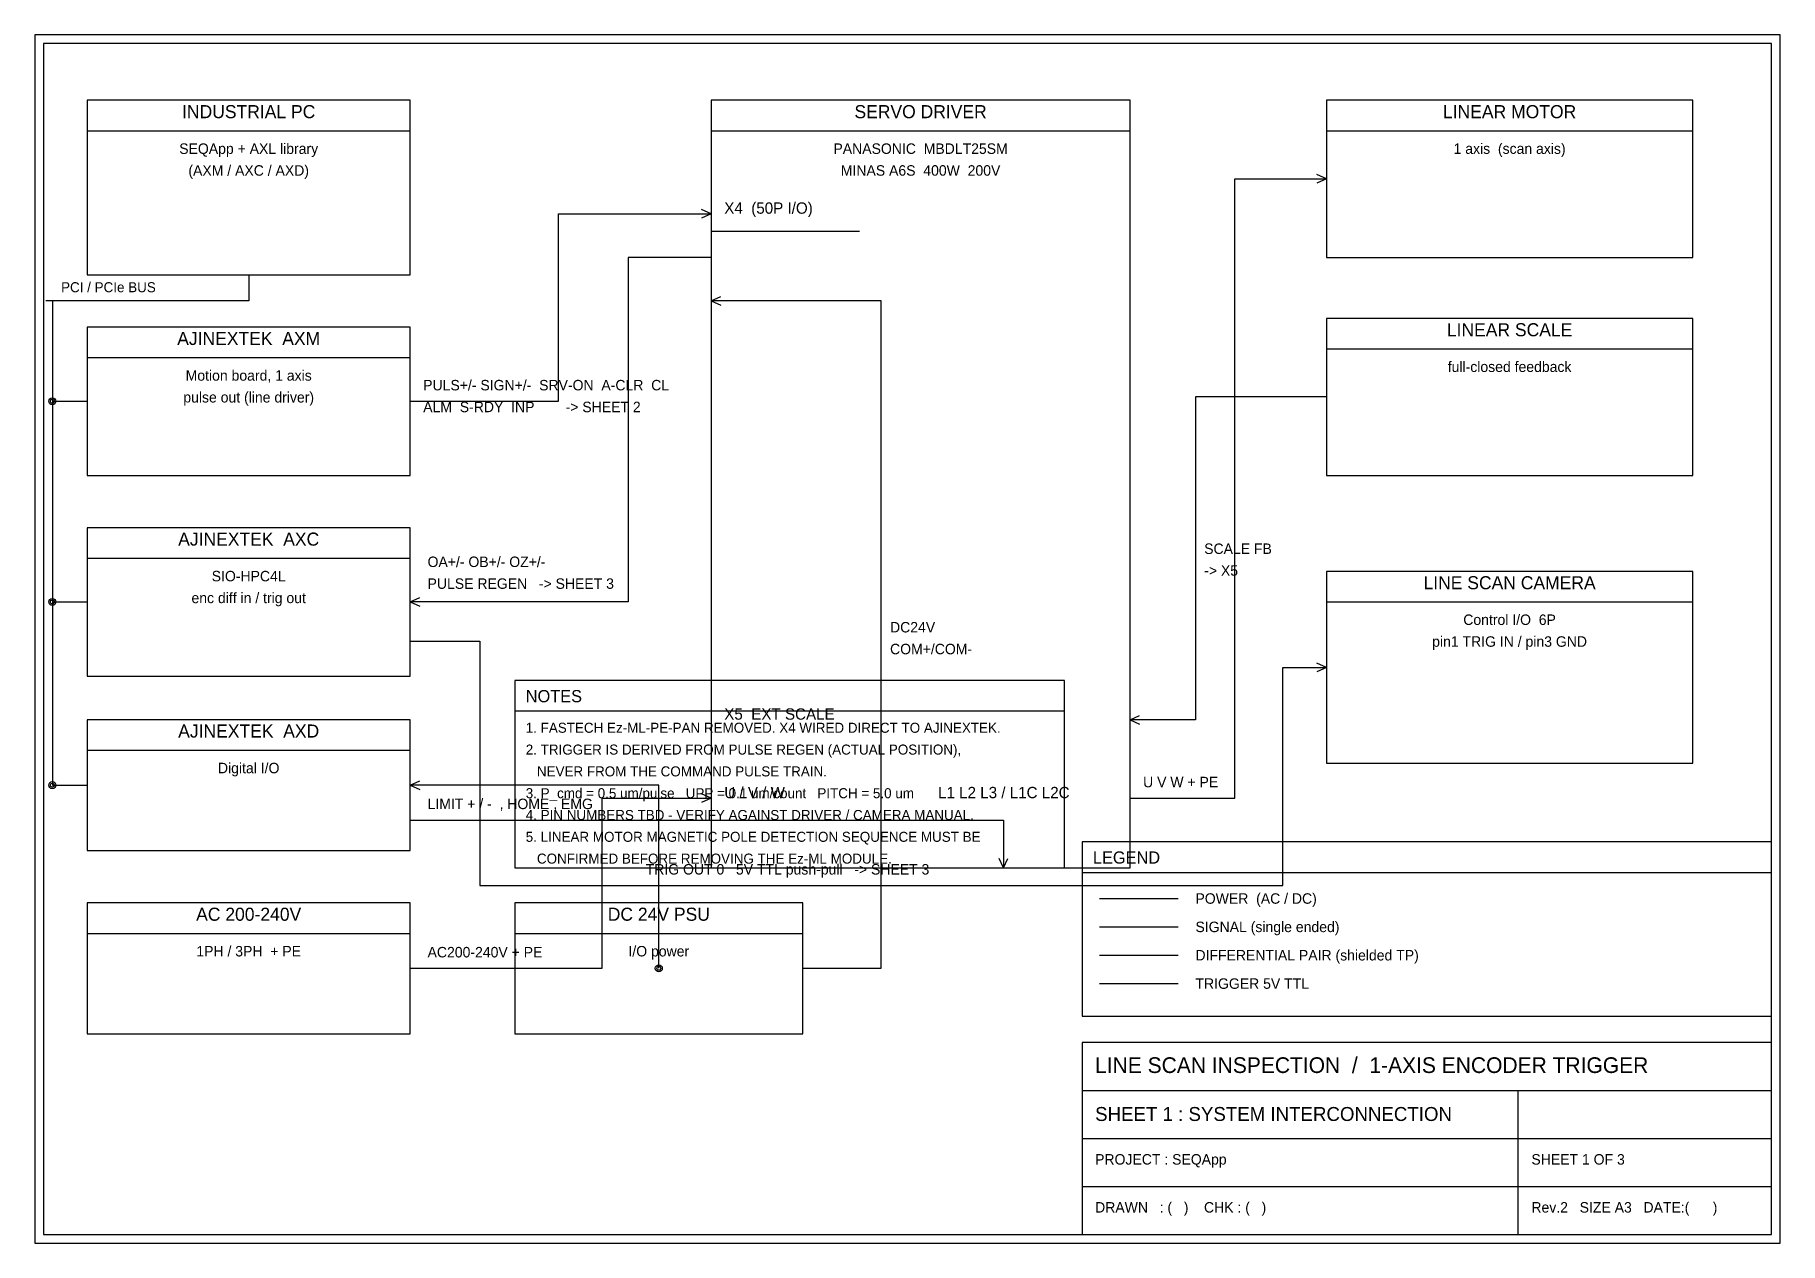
# Model space of a CAD drawing. Header units: millimetres. Extents: x 10 to 410, y 10 to 287.
import ezdxf
from ezdxf.enums import TextEntityAlignment as Align

# ---------------------------------------------------------------- set-up
doc = ezdxf.new("R2010")
doc.units = ezdxf.units.MM
for name, color, linetype in [('BORDER', 7, 'CONTINUOUS'), ('COMPONENT', 5, 'CONTINUOUS'), ('NOTE', 2, 'CONTINUOUS'), ('TEXT', 7, 'CONTINUOUS'), ('TEXT_SMALL', 8, 'CONTINUOUS'), ('TITLE', 7, 'CONTINUOUS'), ('WIRE_DIFF', 4, 'CONTINUOUS'), ('WIRE_PWR', 1, 'CONTINUOUS'), ('WIRE_SIG', 3, 'CONTINUOUS'), ('WIRE_TRIG', 6, 'CONTINUOUS')]:
    doc.layers.add(name, color=color, linetype=linetype)

msp = doc.modelspace()

# ---------------------------------------------------------------- linework, layer by layer
at = {"layer": 'BORDER'}
for p, q in [((410, 287), (10, 287)), ((10, 287), (10, 10)), ((408, 285), (12, 285)), ((12, 285), (12, 12)), ((408, 12), (408, 285)), ((410, 10), (410, 287)), ((12, 12), (408, 12)), ((10, 10), (410, 10))]:
    msp.add_line(p, q, dxfattribs=at)
at = {"layer": 'COMPONENT'}
for p, q in [((96, 272), (22, 272)), ((22, 272), (22, 232)), ((96, 232), (96, 272)), ((261, 272), (165, 272)), ((165, 272), (165, 96)), ((261, 96), (261, 272)), ((390, 272), (306, 272)), ((306, 272), (306, 236)), ((390, 236), (390, 272)), ((22, 265), (96, 265)), ((165, 265), (261, 265)), ((306, 265), (390, 265)), ((165, 242), (199, 242)), ((306, 236), (390, 236)), ((22, 232), (96, 232)), ((96, 220), (22, 220)), ((22, 220), (22, 186)), ((96, 186), (96, 220)), ((390, 222), (306, 222)), ((306, 222), (306, 186)), ((390, 186), (390, 222)), ((22, 213), (96, 213)), ((306, 215), (390, 215)), ((22, 186), (96, 186)), ((306, 186), (390, 186)), ((96, 174), (22, 174)), ((22, 174), (22, 140)), ((96, 140), (96, 174)), ((22, 167), (96, 167)), ((390, 164), (306, 164)), ((306, 164), (306, 120)), ((390, 120), (390, 164)), ((306, 157), (390, 157)), ((22, 140), (96, 140)), ((96, 130), (22, 130)), ((22, 130), (22, 100)), ((96, 100), (96, 130)), ((22, 123), (96, 123)), ((306, 120), (390, 120)), ((22, 100), (96, 100)), ((165, 96), (261, 96)), ((96, 88), (22, 88)), ((22, 88), (22, 58)), ((96, 58), (96, 88)), ((186, 88), (120, 88)), ((120, 88), (120, 58)), ((186, 58), (186, 88)), ((22, 81), (96, 81)), ((120, 81), (186, 81)), ((22, 58), (96, 58)), ((120, 58), (186, 58))]:
    msp.add_line(p, q, dxfattribs=at)
at = {"layer": 'NOTE'}
for p, q in [((246, 139), (120, 139)), ((120, 139), (120, 96)), ((246, 96), (246, 139)), ((120, 132), (246, 132)), ((408, 102), (250, 102)), ((250, 102), (250, 62)), ((408, 62), (408, 102)), ((120, 96), (246, 96)), ((250, 95), (408, 95)), ((250, 62), (408, 62))]:
    msp.add_line(p, q, dxfattribs=at)
at = {"layer": 'TITLE'}
for p, q in [((408, 56), (250, 56)), ((250, 56), (250, 12)), ((408, 12), (408, 56)), ((250, 45), (408, 45)), ((350, 12), (350, 45)), ((250, 34), (408, 34)), ((250, 23), (408, 23)), ((250, 12), (408, 12))]:
    msp.add_line(p, q, dxfattribs=at)
at = {"layer": 'WIRE_DIFF'}
for p, q in [((165, 236), (146, 236)), ((146, 236), (146, 157)), ((306, 204), (276, 204)), ((276, 204), (276, 130)), ((96, 157), (98.2, 157.99)), ((146, 157), (96, 157)), ((96, 157), (98.2, 156.01)), ((261, 130), (263.2, 130.99)), ((276, 130), (261, 130)), ((261, 130), (263.2, 129.01)), ((254, 76), (272, 76))]:
    msp.add_line(p, q, dxfattribs=at)
at = {"layer": 'WIRE_PWR'}
for p, q in [((285, 112), (285, 254)), ((285, 254), (306, 254)), ((306, 254), (303.8, 254.99)), ((306, 254), (303.8, 253.01)), ((165, 226), (167.2, 226.99)), ((204, 226), (165, 226)), ((165, 226), (167.2, 225.01)), ((204, 73), (204, 226)), ((96, 115), (98.2, 115.99)), ((153, 115), (96, 115)), ((96, 115), (98.2, 114.01)), ((140, 73), (140, 112)), ((140, 112), (165, 112)), ((153, 73), (153, 115)), ((165, 112), (162.8, 112.99)), ((165, 112), (162.8, 111.01)), ((261, 112), (285, 112)), ((254, 89), (272, 89)), ((96, 73), (140, 73)), ((186, 73), (204, 73))]:
    msp.add_line(p, q, dxfattribs=at)
for radius in [0.8, 0.44]:
    msp.add_circle((153, 73), radius, dxfattribs=at)
at = {"layer": 'WIRE_SIG'}
for p, q in [((130, 203), (130, 246)), ((130, 246), (165, 246)), ((165, 246), (162.8, 246.99)), ((165, 246), (162.8, 245.01)), ((59, 232), (59, 226)), ((59, 226), (12.5, 226)), ((14, 226), (14, 203)), ((14, 226), (14, 157)), ((14, 226), (14, 115)), ((14, 203), (22, 203)), ((96, 203), (130, 203)), ((14, 157), (22, 157)), ((14, 115), (22, 115)), ((96, 107), (232, 107)), ((232, 107), (232, 96)), ((232, 96), (231.01, 98.2)), ((232, 96), (232.99, 98.2)), ((254, 82.5), (272, 82.5))]:
    msp.add_line(p, q, dxfattribs=at)
for centre, radius in [((14, 203), 0.8), ((14, 203), 0.44), ((14, 157), 0.8), ((14, 157), 0.44), ((14, 115), 0.8), ((14, 115), 0.44)]:
    msp.add_circle(centre, radius, dxfattribs=at)
at = {"layer": 'WIRE_TRIG'}
for p, q in [((96, 148), (112, 148)), ((112, 148), (112, 92)), ((296, 92), (296, 142)), ((296, 142), (306, 142)), ((306, 142), (303.8, 142.99)), ((306, 142), (303.8, 141.01)), ((112, 92), (296, 92)), ((254, 69.5), (272, 69.5))]:
    msp.add_line(p, q, dxfattribs=at)

# ---------------------------------------------------------------- texts
at = {"layer": 'NOTE'}
for s, p in [('NOTES', (122.5, 134)), ('LEGEND', (252.5, 97))]:
    msp.add_text(s, height=2.8, dxfattribs=at).set_placement(p)
at = {"layer": 'TEXT'}
for s, p in [('INDUSTRIAL PC', (59, 267)), ('SERVO DRIVER', (213, 267)), ('LINEAR MOTOR', (348, 267)), ('LINEAR SCALE', (348, 217)), ('AJINEXTEK  AXM', (59, 215)), ('AJINEXTEK  AXC', (59, 169)), ('LINE SCAN CAMERA', (348, 159)), ('AJINEXTEK  AXD', (59, 125)), ('AC 200-240V', (59, 83)), ('DC 24V PSU', (153, 83))]:
    msp.add_text(s, height=3, dxfattribs=at).set_placement(p, align=Align.BOTTOM_CENTER)
at = {"layer": 'TEXT_SMALL'}
for s, p in [('SEQApp + AXL library', (59, 259)), ('PANASONIC  MBDLT25SM', (213, 259)), ('1 axis  (scan axis)', (348, 259)), ('(AXM / AXC / AXD)', (59, 254)), ('MINAS A6S  400W  200V', (213, 254)), ('full-closed feedback', (348, 209)), ('Motion board, 1 axis', (59, 207)), ('pulse out (line driver)', (59, 202)), ('SIO-HPC4L', (59, 161)), ('enc diff in / trig out', (59, 156)), ('Control I/O  6P', (348, 151)), ('pin1 TRIG IN / pin3 GND', (348, 146)), ('Digital I/O', (59, 117)), ('1PH / 3PH  + PE', (59, 75)), ('I/O power', (153, 75))]:
    msp.add_text(s, height=2.4, dxfattribs=at).set_placement(p, align=Align.BOTTOM_CENTER)
for s, height, p in [('X4  (50P I/O)', 2.6, (168, 246)), ('PCI / PCIe BUS', 2.3, (16, 228)), ('PULS+/- SIGN+/-  SRV-ON  A-CLR  CL', 2.4, (99, 205.5)), ('ALM  S-RDY  INP        -> SHEET 2', 2.4, (99, 200.5)), ('SCALE FB', 2.4, (278, 168)), ('OA+/- OB+/- OZ+/-', 2.4, (100, 165)), ('-> X5', 2.4, (278, 163)), ('PULSE REGEN   -> SHEET 3', 2.4, (100, 160)), ('DC24V', 2.4, (206, 150)), ('COM+/COM-', 2.4, (206, 145)), ('X5  EXT SCALE', 2.6, (168, 130)), ('1. FASTECH Ez-ML-PE-PAN REMOVED. X4 WIRED DIRECT TO AJINEXTEK.', 2.3, (122.5, 127)), ('2. TRIGGER IS DERIVED FROM PULSE REGEN (ACTUAL POSITION),', 2.3, (122.5, 122)), ('   NEVER FROM THE COMMAND PULSE TRAIN.', 2.3, (122.5, 117)), ('U V W + PE', 2.4, (264, 114.5)), ('LIMIT + / -  , HOME , EMG', 2.4, (100, 109.5)), ('3. P_cmd = 0.5 um/pulse   UPP = 0.1 um/count   PITCH = 5.0 um', 2.3, (122.5, 112)), ('U / V / W', 2.6, (168, 112)), ('L1 L2 L3 / L1C L2C', 2.6, (217, 112)), ('4. PIN NUMBERS TBD - VERIFY AGAINST DRIVER / CAMERA MANUAL.', 2.3, (122.5, 107)), ('5. LINEAR MOTOR MAGNETIC POLE DETECTION SEQUENCE MUST BE', 2.3, (122.5, 102)), ('   CONFIRMED BEFORE REMOVING THE Ez-ML MODULE.', 2.3, (122.5, 97)), ('TRIG OUT 0   5V TTL push-pull   -> SHEET 3', 2.4, (150, 94.5)), ('AC200-240V + PE', 2.4, (100, 75.5)), ('PROJECT : SEQApp', 2.4, (253, 28)), ('SHEET 1 OF 3', 2.4, (353, 28)), ('DRAWN   : (   )    CHK : (   )', 2.4, (253, 17)), ('Rev.2   SIZE A3   DATE:(      )', 2.4, (353, 17))]:
    msp.add_text(s, height=height, dxfattribs=at).set_placement(p)
for s, p in [('POWER  (AC / DC)', (276, 89)), ('SIGNAL (single ended)', (276, 82.5)), ('DIFFERENTIAL PAIR (shielded TP)', (276, 76)), ('TRIGGER 5V TTL', (276, 69.5))]:
    msp.add_text(s, height=2.4, dxfattribs=at).set_placement(p, align=Align.MIDDLE_LEFT)
at = {"layer": 'TITLE'}
for s, height, p in [('LINE SCAN INSPECTION  /  1-AXIS ENCODER TRIGGER', 3.6, (253, 49)), ('SHEET 1 : SYSTEM INTERCONNECTION', 3.2, (253, 38))]:
    msp.add_text(s, height=height, dxfattribs=at).set_placement(p)

doc.saveas('drawing.dxf')
